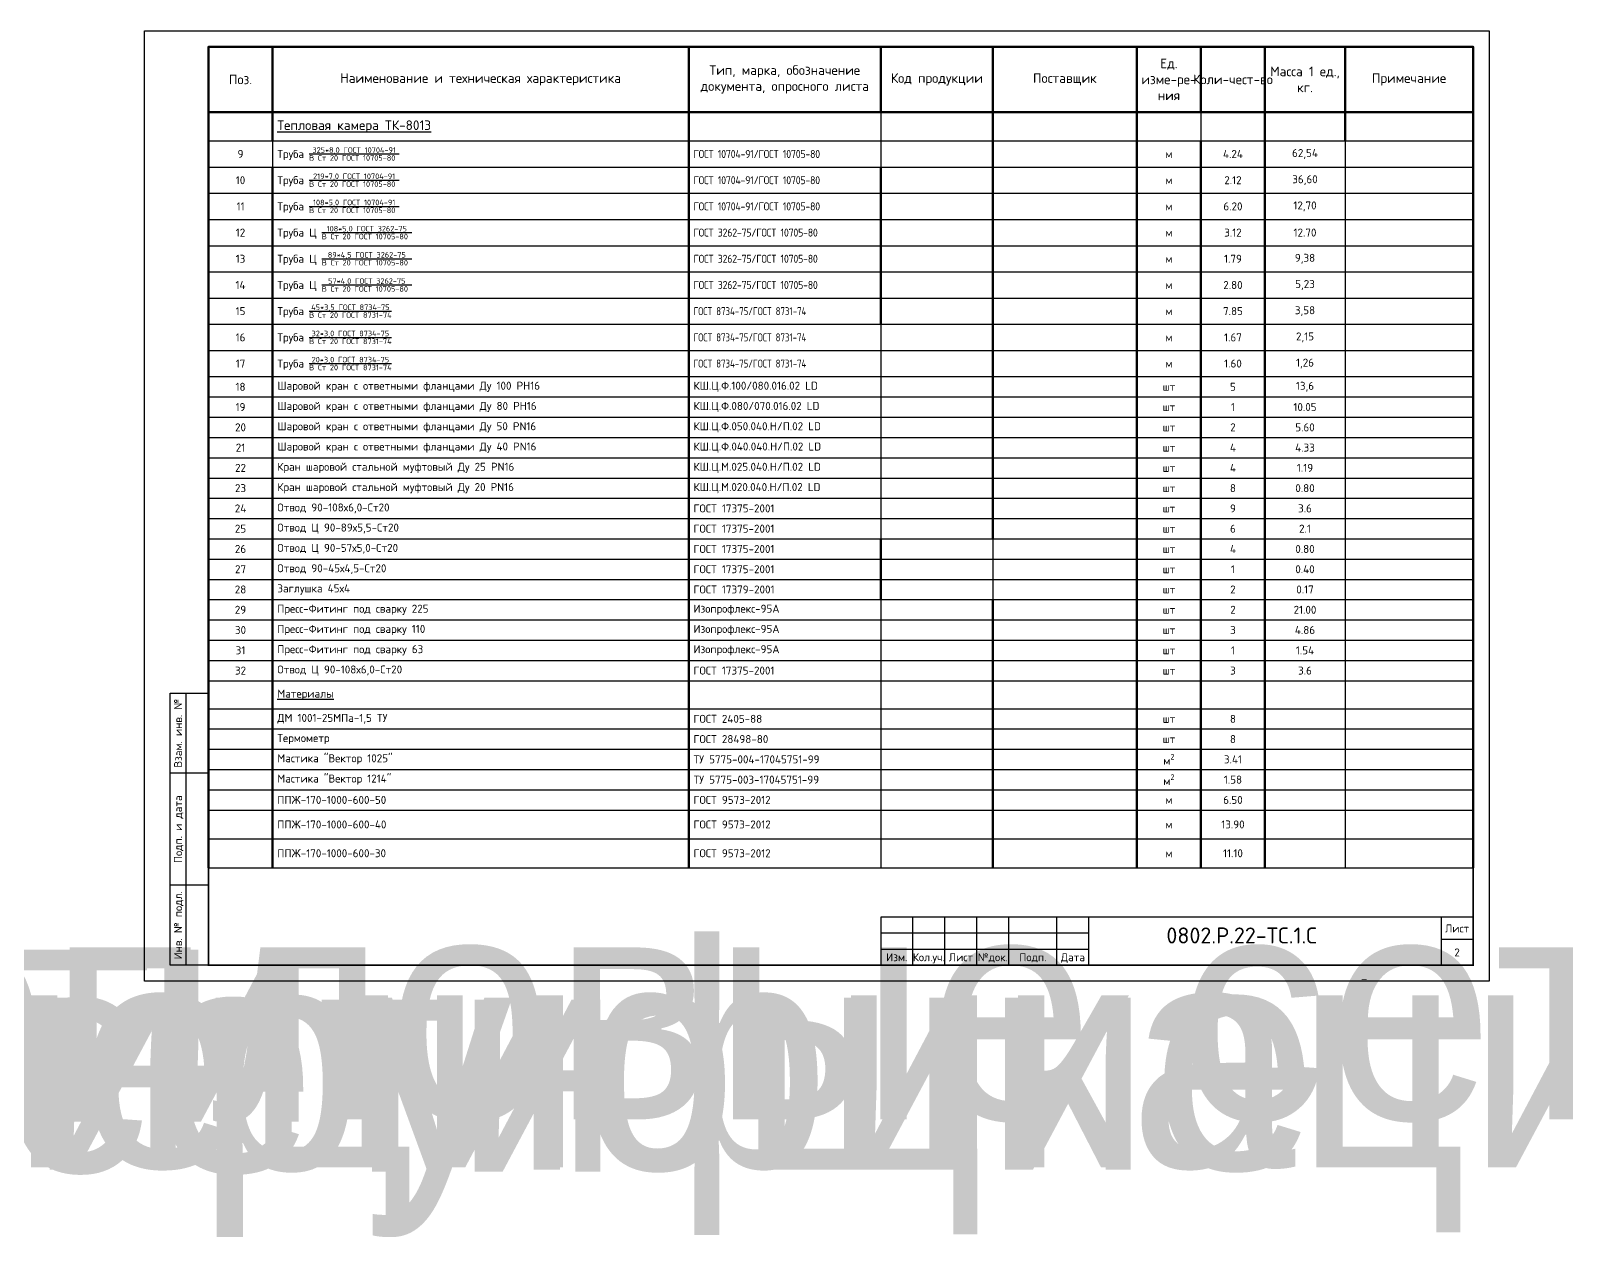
# Model space of a CAD drawing. Header units: millimetres. Extents: x 1642 to 8783, y 1095 to 5441.
# Drawn here: x 6191.5 to 6671.2, y 1095.1 to 1472.7 of the extents above; entities that cross this region are included whole.
import ezdxf
from ezdxf.enums import TextEntityAlignment as Align

# ---------------------------------------------------------------- set-up
doc = ezdxf.new("R2018")
doc.units = ezdxf.units.MM
doc.layers.add('Размеры на чертеже', color=250, linetype='Continuous', lineweight=25)
doc.layers.add('Таблица', color=3, linetype='Continuous', lineweight=30)
doc.styles.add('-ISOCPEUR-', font='isocpeur.ttf')
doc.styles.get("Standard").update_dxf_attribs({"font": 'arial.ttf'})

# ---------------------------------------------------------------- blocks, each defined once
blk = doc.blocks.new('*U307')
blk.add_attdef('РАЗРАБОТАЛ', text='', height=2.5).set_placement((721.5, -264.22), align=Align.MIDDLE_LEFT)
at = {"flags": 8}
for tag, height, p in [('ДАТА', 2.5, (761.07, -264.4)), ('ЛИСТ', 3, (857.39, -271.92)), ('ЛИСТОВ', 3, (874.89, -271.92))]:
    blk.add_attdef(tag, text='', height=height, dxfattribs=at).set_placement(p, align=Align.MIDDLE_CENTER)
blk.add_attdef('ПРОВЕРИЛ', (721.75, -270.73), '', height=2.5)
at = {"lineweight": 30, "flags": 104}
for tag, p in [('ТЕПЛОВЫЕ_СЕТИ', (801, -269.5)), ('ИМЯ_ЧЕРТЕЖА', (801, -284.5))]:
    blk.add_attdef(tag, text='', height=3, dxfattribs=at).set_placement(p, align=Align.MIDDLE_CENTER)
at = {"style": '-ISOCPEUR-', "flags": 8}
blk.add_attdef('ФОРМАТ', text='', height=3, dxfattribs=at).set_placement((851.97, -294.75), align=Align.MIDDLE_CENTER)
blk = doc.blocks.new('*U305')
blk.add_attdef('РАЗРАБОТАЛ', text='', height=2.5).set_placement((250.5, -264.22), align=Align.MIDDLE_LEFT)
at = {"flags": 8}
for tag, height, p in [('ДАТА', 2.5, (290.07, -264.4)), ('ЛИСТ', 3, (386.39, -271.92)), ('ЛИСТОВ', 3, (403.89, -271.92))]:
    blk.add_attdef(tag, text='', height=height, dxfattribs=at).set_placement(p, align=Align.MIDDLE_CENTER)
blk.add_attdef('ПРОВЕРИЛ', (250.75, -270.73), '', height=2.5)
at = {"lineweight": 30, "flags": 104}
for tag, p in [('ТЕПЛОВЫЕ_СЕТИ', (330, -269.5)), ('ИМЯ_ЧЕРТЕЖА', (330, -284.5))]:
    blk.add_attdef(tag, text='', height=3, dxfattribs=at).set_placement(p, align=Align.MIDDLE_CENTER)
at = {"style": '-ISOCPEUR-', "flags": 8}
blk.add_attdef('ФОРМАТ', text='', height=3, dxfattribs=at).set_placement((380.97, -294.75), align=Align.MIDDLE_CENTER)
blk = doc.blocks.new('*T269')
at = {"layer": 'Таблица', "color": 7, "lineweight": 50, "transparency": 16777216}
for p, q in [((0, 0), (395, 0)), ((0, 0), (0, -20.43)), ((20, 0), (20, -20.43)), ((150, 0), (150, -20.43)), ((210, 0), (210, -20.43)), ((245, 0), (245, -20.43)), ((290, 0), (290, -20.43)), ((310, 0), (310, -20.43)), ((330, 0), (330, -20.43)), ((355, 0), (355, -20.43)), ((395, 0), (395, -20.43))]:
    blk.add_line(p, q, dxfattribs=at)
at = {"layer": 'Таблица', "color": 0, "lineweight": 50, "transparency": 16777216}
for p, q in [((0, -20.43), (150, -20.43)), ((0, -20.43), (0, -256.51)), ((20, -20.43), (20, -29.43)), ((210, -20.43), (395, -20.43)), ((245, -20.43), (245, -153.76)), ((290, -20.43), (290, -29.43)), ((330, -20.43), (330, -29.43)), ((355, -20.43), (355, -29.43)), ((395, -20.43), (395, -256.51)), ((20, -37.61), (20, -256.51)), ((210, -37.61), (210, -86.72)), ((210, -153.76), (210, -172.76)), ((245, -172.76), (245, -256.51))]:
    blk.add_line(p, q, dxfattribs=at)
at = {"layer": 'Таблица', "color": 0, "linetype": 'ByBlock', "lineweight": 50, "transparency": 16777216}
for p, q in [((150, -20.43), (210, -20.43)), ((150, -20.43), (150, -256.51)), ((290, -29.43), (290, -256.51)), ((310, -29.43), (310, -256.51)), ((330, -29.43), (330, -256.51))]:
    blk.add_line(p, q, dxfattribs=at)
at = {"layer": 'Таблица', "color": 0, "linetype": 'ByBlock', "lineweight": -2, "transparency": 16777216}
for p, q in [((210, -20.43), (210, -37.61)), ((310, -20.43), (310, -29.43)), ((20, -29.43), (20, -37.61)), ((355, -29.43), (355, -256.51)), ((210, -86.72), (210, -153.76)), ((245, -153.76), (245, -172.76)), ((210, -160.09), (245, -160.09)), ((210, -166.43), (245, -166.43)), ((210, -172.76), (245, -172.76)), ((210, -172.76), (210, -256.51)), ((0, -206.84), (20, -206.84)), ((0, -213.17), (20, -213.17)), ((0, -219.51), (20, -219.51)), ((0, -225.84), (20, -225.84)), ((0, -232.17), (20, -232.17)), ((0, -238.51), (20, -238.51)), ((0, -247.51), (20, -247.51)), ((0, -256.51), (20, -256.51))]:
    blk.add_line(p, q, dxfattribs=at)
at = {"layer": 'Таблица', "color": 0, "lineweight": 25, "transparency": 16777216}
for p, q in [((0, -29.43), (20, -29.43)), ((210, -29.43), (290, -29.43)), ((310, -29.43), (395, -29.43)), ((0, -37.61), (20, -37.61)), ((210, -37.61), (245, -37.61)), ((355, -37.61), (395, -37.61)), ((0, -45.8), (20, -45.8)), ((210, -45.8), (245, -45.8)), ((355, -45.8), (395, -45.8)), ((0, -53.98), (20, -53.98)), ((210, -53.98), (245, -53.98)), ((355, -53.98), (395, -53.98)), ((0, -62.17), (20, -62.17)), ((210, -62.17), (245, -62.17)), ((355, -62.17), (395, -62.17)), ((0, -70.35), (20, -70.35)), ((210, -70.35), (245, -70.35)), ((355, -70.35), (395, -70.35)), ((0, -78.54), (20, -78.54)), ((210, -78.54), (245, -78.54)), ((355, -78.54), (395, -78.54)), ((0, -86.72), (20, -86.72)), ((210, -86.72), (245, -86.72)), ((355, -86.72), (395, -86.72)), ((0, -94.91), (20, -94.91)), ((210, -94.91), (245, -94.91)), ((355, -94.91), (395, -94.91)), ((0, -103.09), (20, -103.09)), ((210, -103.09), (245, -103.09)), ((355, -103.09), (395, -103.09)), ((0, -109.43), (20, -109.43)), ((210, -109.43), (245, -109.43)), ((355, -109.43), (395, -109.43)), ((0, -115.76), (20, -115.76)), ((210, -115.76), (245, -115.76)), ((355, -115.76), (395, -115.76)), ((0, -122.09), (20, -122.09)), ((210, -122.09), (245, -122.09)), ((355, -122.09), (395, -122.09)), ((0, -128.43), (20, -128.43)), ((210, -128.43), (245, -128.43)), ((355, -128.43), (395, -128.43)), ((0, -134.76), (20, -134.76)), ((210, -134.76), (245, -134.76)), ((355, -134.76), (395, -134.76)), ((0, -141.09), (20, -141.09)), ((210, -141.09), (245, -141.09)), ((355, -141.09), (395, -141.09)), ((0, -147.43), (20, -147.43)), ((210, -147.43), (245, -147.43)), ((355, -147.43), (395, -147.43)), ((0, -153.76), (20, -153.76)), ((210, -153.76), (245, -153.76)), ((355, -153.76), (395, -153.76)), ((0, -160.09), (20, -160.09)), ((355, -160.09), (395, -160.09)), ((0, -166.43), (20, -166.43)), ((355, -166.43), (395, -166.43)), ((0, -172.76), (20, -172.76)), ((355, -172.76), (395, -172.76)), ((0, -179.09), (20, -179.09)), ((210, -179.09), (245, -179.09)), ((355, -179.09), (395, -179.09)), ((0, -185.43), (20, -185.43)), ((210, -185.43), (245, -185.43)), ((355, -185.43), (395, -185.43)), ((0, -191.76), (20, -191.76)), ((210, -191.76), (245, -191.76)), ((355, -191.76), (395, -191.76)), ((0, -198.09), (20, -198.09)), ((210, -198.09), (245, -198.09)), ((355, -198.09), (395, -198.09)), ((210, -206.84), (245, -206.84)), ((355, -206.84), (395, -206.84)), ((210, -213.17), (245, -213.17)), ((355, -213.17), (395, -213.17)), ((210, -219.51), (245, -219.51)), ((355, -219.51), (395, -219.51)), ((210, -225.84), (245, -225.84)), ((355, -225.84), (395, -225.84)), ((210, -232.17), (245, -232.17)), ((355, -232.17), (395, -232.17)), ((210, -238.51), (245, -238.51)), ((355, -238.51), (395, -238.51)), ((210, -247.51), (245, -247.51)), ((355, -247.51), (395, -247.51)), ((210, -256.51), (245, -256.51)), ((355, -256.51), (395, -256.51))]:
    blk.add_line(p, q, dxfattribs=at)
at = {"layer": 'Таблица', "color": 0, "linetype": 'ByBlock', "lineweight": 25, "transparency": 16777216}
for p, q in [((20, -29.43), (210, -29.43)), ((290, -29.43), (310, -29.43)), ((20, -37.61), (210, -37.61)), ((245, -37.61), (355, -37.61)), ((20, -45.8), (210, -45.8)), ((245, -45.8), (355, -45.8)), ((20, -53.98), (210, -53.98)), ((245, -53.98), (355, -53.98)), ((20, -62.17), (210, -62.17)), ((245, -62.17), (355, -62.17)), ((20, -70.35), (210, -70.35)), ((245, -70.35), (355, -70.35)), ((20, -78.54), (210, -78.54)), ((245, -78.54), (355, -78.54)), ((20, -86.72), (210, -86.72)), ((245, -86.72), (355, -86.72)), ((20, -94.91), (210, -94.91)), ((245, -94.91), (355, -94.91)), ((20, -103.09), (210, -103.09)), ((245, -103.09), (355, -103.09)), ((20, -109.43), (210, -109.43)), ((245, -109.43), (355, -109.43)), ((20, -115.76), (210, -115.76)), ((245, -115.76), (355, -115.76)), ((20, -122.09), (210, -122.09)), ((245, -122.09), (355, -122.09)), ((20, -128.43), (210, -128.43)), ((245, -128.43), (355, -128.43)), ((20, -134.76), (210, -134.76)), ((245, -134.76), (355, -134.76)), ((20, -141.09), (210, -141.09)), ((245, -141.09), (355, -141.09)), ((20, -147.43), (210, -147.43)), ((245, -147.43), (355, -147.43)), ((20, -153.76), (210, -153.76)), ((245, -153.76), (355, -153.76)), ((20, -160.09), (210, -160.09)), ((245, -160.09), (355, -160.09)), ((20, -166.43), (210, -166.43)), ((245, -166.43), (355, -166.43)), ((20, -172.76), (210, -172.76)), ((245, -172.76), (355, -172.76)), ((20, -179.09), (210, -179.09)), ((245, -179.09), (355, -179.09)), ((20, -185.43), (210, -185.43)), ((245, -185.43), (355, -185.43)), ((20, -191.76), (210, -191.76)), ((245, -191.76), (355, -191.76)), ((20, -198.09), (210, -198.09)), ((245, -198.09), (355, -198.09)), ((20, -206.84), (210, -206.84)), ((245, -206.84), (355, -206.84)), ((20, -213.17), (210, -213.17)), ((245, -213.17), (355, -213.17)), ((20, -219.51), (210, -219.51)), ((245, -219.51), (355, -219.51)), ((20, -225.84), (210, -225.84)), ((245, -225.84), (355, -225.84)), ((20, -232.17), (210, -232.17)), ((245, -232.17), (355, -232.17)), ((20, -238.51), (210, -238.51)), ((245, -238.51), (355, -238.51)), ((20, -247.51), (210, -247.51)), ((245, -247.51), (355, -247.51)), ((20, -256.51), (210, -256.51)), ((245, -256.51), (355, -256.51))]:
    blk.add_line(p, q, dxfattribs=at)
at = {"layer": 'Таблица', "color": 7, "transparency": 16777216, "attachment_point": 5, "style": '-ISOCPEUR-'}
for s, insert, char_height, width in [('Ед. изме-ре- ния', (300, -10.22), 3, 17), ('Поз.', (10, -10.22), 3, 17), ('Наименование и техническая характеристика', (85, -10.22), 3, 127), ('Тип, марка, обозначение документа, опросного листа', (180, -10.22), 3, 57), ('Код продукции', (227.5, -10.22), 3, 32), ('Поставщик', (267.5, -10.22), 3, 42), ('Коли-чест-во', (320, -10.22), 3, 17), ('Масса 1 ед., кг.', (342.5, -10.22), 3, 22), ('Примечание', (375, -10.22), 3, 37), ('9', (10, -33.52), 2.5, 17), ('10', (10, -41.71), 2.5, 17), ('11', (10, -49.89), 2.5, 17), ('12', (10, -58.08), 2.5, 17), ('13', (10, -66.26), 2.5, 17), ('14', (10, -74.45), 2.5, 17), ('15', (10, -82.63), 2.5, 17), ('16', (10, -90.82), 2.5, 17), ('17', (10, -99), 2.5, 17), ('18', (10, -106.26), 2.5, 17), ('19', (10, -112.59), 2.5, 17), ('20', (10, -118.93), 2.5, 17), ('21', (10, -125.26), 2.5, 17), ('22', (10, -131.59), 2.5, 17)]:
    blk.add_mtext(s, dxfattribs=dict(at, insert=insert, char_height=char_height, width=width))
at = {"layer": 'Таблица', "color": 0, "transparency": 16777216, "style": '-ISOCPEUR-'}
for s, insert, char_height, width, attachment_point in [('{\\LТепловая камера ТК-8013}', (21.5, -24.93), 3, 127, 4), ('\\A1;Труба {\\H0.7x;\\S325*8,0 ГОСТ 10704-91/В Ст 20 ГОСТ 10705-80 ;}', (21.5, -33.52), 2.5, 127, 4), ('{\\W0.9;\\T0.95;ГОСТ 10704-91/ГОСТ 10705-80}', (151.5, -33.52), 2.5, 57, 4), ('м', (300, -33.52), 2.5, 17, 5), ('4.24', (320, -33.52), 2.5, 17, 5), ('62,54', (342.5, -33.52), 2.5, 22, 5), ('\\A1;Труба {\\H0.7x;\\S219*7,0 ГОСТ 10704-91/В Ст 20 ГОСТ 10705-80 ;}', (21.5, -41.71), 2.5, 127, 4), ('{\\W0.9;\\T0.95;ГОСТ 10704-91/ГОСТ 10705-80}', (151.5, -41.71), 2.5, 57, 4), ('м', (300, -41.71), 2.5, 17, 5), ('2.12', (320, -41.71), 2.5, 17, 5), ('36,60', (342.5, -41.71), 2.5, 22, 5), ('\\A1;Труба {\\H0.7x;\\S108*5,0 ГОСТ 10704-91/В Ст 20 ГОСТ 10705-80 ;}', (21.5, -49.89), 2.5, 127, 4), ('{\\W0.9;\\T0.95;ГОСТ 10704-91/ГОСТ 10705-80}', (151.5, -49.89), 2.5, 57, 4), ('м', (300, -49.89), 2.5, 17, 5), ('6.20', (320, -49.89), 2.5, 17, 5), ('12,70', (342.5, -49.89), 2.5, 22, 5), ('\\A1;Труба Ц {\\H0.7x;\\S108*5,0 ГОСТ 3262-75/В Ст 20 ГОСТ 10705-80 ;}', (21.5, -58.08), 2.5, 127, 4), ('{\\W0.9;\\T0.95;ГОСТ 3262-75/ГОСТ 10705-80}', (151.5, -58.08), 2.5, 57, 4), ('3.12', (320, -58.08), 2.5, 17, 5), ('12.70', (342.5, -58.08), 2.5, 22, 5), ('м', (300, -58.08), 2.5, 17, 5), ('\\A1;Труба Ц {\\H0.7x;\\S89*4,5 ГОСТ 3262-75/В Ст 20 ГОСТ 10705-80 ;}', (21.5, -66.26), 2.5, 127, 4), ('{\\W0.9;\\T0.95;ГОСТ 3262-75/ГОСТ 10705-80}', (151.5, -66.26), 2.5, 57, 4), ('м', (300, -66.26), 2.5, 17, 5), ('1.79', (320, -66.26), 2.5, 17, 5), ('9,38', (342.5, -66.26), 2.5, 22, 5), ('\\A1;Труба Ц {\\H0.7x;\\S57*4,0 ГОСТ 3262-75/В Ст 20 ГОСТ 10705-80 ;}', (21.5, -74.45), 2.5, 127, 4), ('{\\W0.9;\\T0.95;ГОСТ 3262-75/ГОСТ 10705-80}', (151.5, -74.45), 2.5, 57, 4), ('м', (300, -74.45), 2.5, 17, 5), ('2.80', (320, -74.45), 2.5, 17, 5), ('5,23', (342.5, -74.45), 2.5, 22, 5), ('\\A1;Труба {\\H0.7x;\\S45*3,5 ГОСТ 8734-75/В Ст 20 ГОСТ 8731-74;}', (21.5, -82.63), 2.5, 127, 4), ('{\\W0.8;ГОСТ 8734-75/ГОСТ 8731-74}', (151.5, -82.63), 2.5, 57, 4), ('7.85', (320, -82.63), 2.5, 17, 5), ('3,58', (342.5, -82.63), 2.5, 22, 5), ('м', (300, -82.63), 2.5, 17, 5), ('\\A1;Труба {\\H0.7x;\\S32*3,0 ГОСТ 8734-75/В Ст 20 ГОСТ 8731-74;}', (21.5, -90.82), 2.5, 127, 4), ('{\\W0.8;ГОСТ 8734-75/ГОСТ 8731-74}', (151.5, -90.82), 2.5, 57, 4), ('м', (300, -90.82), 2.5, 17, 5), ('1.67', (320, -90.82), 2.5, 17, 5), ('2,15', (342.5, -90.82), 2.5, 22, 5), ('\\A1;Труба {\\H0.7x;\\S20*3,0 ГОСТ 8734-75/В Ст 20 ГОСТ 8731-74;}', (21.5, -99), 2.5, 127, 4), ('{\\W0.8;ГОСТ 8734-75/ГОСТ 8731-74}', (151.5, -99), 2.5, 57, 4), ('м', (300, -99), 2.5, 17, 5), ('1.60', (320, -99), 2.5, 17, 5), ('1,26', (342.5, -99), 2.5, 22, 5), ('Шаровой кран с ответными фланцами Ду 100 РН16', (21.5, -106.26), 2.5, 127, 4), ('КШ.Ц.Ф.100/080.016.02 LD', (151.5, -106.26), 2.5, 57, 4), ('5', (320, -106.26), 2.5, 17, 5), ('13,6', (342.5, -106.26), 2.5, 22, 5), ('шт', (300, -106.26), 2.5, 17, 5), ('Шаровой кран с ответными фланцами Ду 80 РН16', (21.5, -112.59), 2.5, 127, 4), ('КШ.Ц.Ф.080/070.016.02 LD', (151.5, -112.59), 2.5, 57, 4), ('шт', (300, -112.59), 2.5, 17, 5), ('1', (320, -112.59), 2.5, 17, 5), ('10.05', (342.5, -112.59), 2.5, 22, 5), ('Шаровой кран с ответными фланцами Ду 50 PN16^J', (21.5, -118.93), 2.5, 127, 4), ('КШ.Ц.Ф.050.040.Н/П.02 LD^J', (151.5, -118.93), 2.5, 57, 4), ('шт', (300, -118.93), 2.5, 17, 5), ('2', (320, -118.93), 2.5, 17, 5), ('5.60', (342.5, -118.93), 2.5, 22, 5), ('Шаровой кран с ответными фланцами Ду 40 PN16^J', (21.5, -125.26), 2.5, 127, 4), ('КШ.Ц.Ф.040.040.Н/П.02 LD^J', (151.5, -125.26), 2.5, 57, 4), ('4', (320, -125.26), 2.5, 17, 5), ('4.33', (342.5, -125.26), 2.5, 22, 5), ('шт', (300, -125.26), 2.5, 17, 5), ('Кран шаровой стальной муфтовый Ду 25 PN16^J', (21.5, -131.59), 2.5, 127, 4), ('КШ.Ц.М.025.040.Н/П.02 LD^J', (151.5, -131.59), 2.5, 57, 4), ('шт', (300, -131.59), 2.5, 17, 5), ('4', (320, -131.59), 2.5, 17, 5), ('1.19', (342.5, -131.59), 2.5, 22, 5), ('23', (10, -137.93), 2.5, 17, 5), ('Кран шаровой стальной муфтовый Ду 20 PN16^J', (21.5, -137.93), 2.5, 127, 4), ('КШ.Ц.М.020.040.Н/П.02 LD^J', (151.5, -137.93), 2.5, 57, 4), ('шт', (300, -137.93), 2.5, 17, 5), ('8', (320, -137.93), 2.5, 17, 5), ('0.80', (342.5, -137.93), 2.5, 22, 5), ('24', (10, -144.26), 2.5, 17, 5), ('Отвод 90-108х6,0-Ст20', (21.5, -144.26), 2.5, 127, 4), ('ГОСТ 17375-2001', (151.5, -144.26), 2.5, 57, 4), ('шт', (300, -144.26), 2.5, 17, 5), ('9', (320, -144.26), 2.5, 17, 5), ('3.6', (342.5, -144.26), 2.5, 22, 5), ('25', (10, -150.59), 2.5, 17, 5), ('Отвод Ц 90-89х5,5-Ст20', (21.5, -150.59), 2.5, 127, 4), ('ГОСТ 17375-2001', (151.5, -150.59), 2.5, 57, 4), ('шт', (300, -150.59), 2.5, 17, 5), ('6', (320, -150.59), 2.5, 17, 5), ('2.1', (342.5, -150.59), 2.5, 22, 5), ('26', (10, -156.93), 2.5, 17, 5), ('Отвод Ц 90-57х5,0-Ст20', (21.5, -156.93), 2.5, 127, 4), ('ГОСТ 17375-2001', (151.5, -156.93), 2.5, 57, 4), ('шт', (300, -156.93), 2.5, 17, 5), ('4', (320, -156.93), 2.5, 17, 5), ('0.80', (342.5, -156.93), 2.5, 22, 5), ('27', (10, -163.26), 2.5, 17, 5), ('Отвод 90-45х4,5-Ст20', (21.5, -163.26), 2.5, 127, 4), ('ГОСТ 17375-2001', (151.5, -163.26), 2.5, 57, 4), ('шт', (300, -163.26), 2.5, 17, 5), ('1', (320, -163.26), 2.5, 17, 5), ('0.40', (342.5, -163.26), 2.5, 22, 5), ('28', (10, -169.59), 2.5, 17, 5), ('Заглушка 45х4', (21.5, -169.59), 2.5, 127, 4), ('ГОСТ 17379-2001', (151.5, -169.59), 2.5, 57, 4), ('шт', (300, -169.59), 2.5, 17, 5), ('2', (320, -169.59), 2.5, 17, 5), ('0.17', (342.5, -169.59), 2.5, 22, 5), ('29', (10, -175.93), 2.5, 17, 5), ('Пресс-Фитинг под сварку 225', (21.5, -175.93), 2.5, 127, 4), ('Изопрофлекс-95А', (151.5, -175.93), 2.5, 57, 4), ('шт', (300, -175.93), 2.5, 17, 5), ('2', (320, -175.93), 2.5, 17, 5), ('21.00', (342.5, -175.93), 2.5, 22, 5), ('30', (10, -182.26), 2.5, 17, 5), ('Пресс-Фитинг под сварку 110', (21.5, -182.26), 2.5, 127, 4), ('Изопрофлекс-95А', (151.5, -182.26), 2.5, 57, 4), ('шт', (300, -182.26), 2.5, 17, 5), ('3', (320, -182.26), 2.5, 17, 5), ('4.86', (342.5, -182.26), 2.5, 22, 5), ('Пресс-Фитинг под сварку 63', (21.5, -188.59), 2.5, 127, 4), ('Изопрофлекс-95А', (151.5, -188.59), 2.5, 57, 4), ('31', (10, -188.59), 2.5, 17, 5), ('шт', (300, -188.59), 2.5, 17, 5), ('1', (320, -188.59), 2.5, 17, 5), ('1.54', (342.5, -188.59), 2.5, 22, 5), ('32', (10, -194.93), 2.5, 17, 5), ('Отвод Ц 90-108х6,0-Ст20', (21.5, -194.93), 2.5, 127, 4), ('ГОСТ 17375-2001', (151.5, -194.93), 2.5, 57, 4), ('шт', (300, -194.93), 2.5, 17, 5), ('3', (320, -194.93), 2.5, 17, 5), ('3.6', (342.5, -194.93), 2.5, 22, 5), ('{\\LМатериалы}', (21.5, -202.47), 2.5, 127, 4), ('ДМ 1001-25МПа-1,5 ТУ', (21.5, -210.01), 2.5, 127, 4), ('ГОСТ 2405-88', (151.5, -210.01), 2.5, 57, 4), ('шт', (300, -210.01), 2.5, 17, 5), ('8', (320, -210.01), 2.5, 17, 5), ('Термометр', (21.5, -216.34), 2.5, 127, 4), ('ГОСТ 28498-80', (151.5, -216.34), 2.5, 57, 4), ('шт', (300, -216.34), 2.5, 17, 5), ('8', (320, -216.34), 2.5, 17, 5), ('Мастика "Вектор 1025"', (21.5, -222.67), 2.5, 127, 4), ('ТУ 5775-004-17045751-99', (151.5, -222.67), 2.5, 57, 4), ('\\A1;м{\\H0.7x;\\S2^ ;}', (300, -222.67), 2.5, 17, 5), ('3.41', (320, -222.67), 2.5, 17, 5), ('Мастика "Вектор 1214"', (21.5, -229.01), 2.5, 127, 4), ('ТУ 5775-003-17045751-99', (151.5, -229.01), 2.5, 57, 4), ('\\A1;м{\\H0.7x;\\S2^ ;}', (300, -229.01), 2.5, 17, 5), ('1.58', (320, -229.01), 2.5, 17, 5), ('ППЖ-170-1000-600-50', (21.5, -235.34), 2.5, 127, 4), ('ГОСТ 9573-2012', (151.5, -235.34), 2.5, 57, 4), ('м', (300, -235.34), 2.5, 17, 5), ('6.50', (320, -235.34), 2.5, 17, 5), ('ППЖ-170-1000-600-40', (21.5, -243.01), 2.5, 127, 4), ('ГОСТ 9573-2012', (151.5, -243.01), 2.5, 57, 4), ('м', (300, -243.01), 2.5, 17, 5), ('13.90', (320, -243.01), 2.5, 17, 5), ('ППЖ-170-1000-600-30', (21.5, -252.01), 2.5, 127, 4), ('ГОСТ 9573-2012', (151.5, -252.01), 2.5, 57, 4), ('м', (300, -252.01), 2.5, 17, 5), ('11.10', (320, -252.01), 2.5, 17, 5)]:
    blk.add_mtext(s, dxfattribs=dict(at, insert=insert, char_height=char_height, width=width, attachment_point=attachment_point))

msp = doc.modelspace()

# ---------------------------------------------------------------- linework, layer by layer
for p, q in [((6240.035, 1180.694), (6240.035, 1265.694)), ((6247.035, 1240.694), (6235.035, 1240.694)), ((6247.035, 1205.694), (6235.035, 1205.694)), ((6467.035, 1180.694), (6467.035, 1195.694)), ((6477.035, 1180.694), (6477.035, 1195.694)), ((6487.035, 1180.694), (6487.035, 1195.694)), ((6497.035, 1180.694), (6497.035, 1195.694)), ((6512.035, 1180.694), (6512.035, 1195.694)), ((6522.035, 1180.694), (6522.035, 1195.694)), ((6632.035, 1195.694), (6632.035, 1180.694)), ((6522.035, 1190.694), (6457.035, 1190.694)), ((6457.035, 1185.694), (6522.035, 1185.694)), ((6642.035, 1188.694), (6632.035, 1188.694))]:
    msp.add_line(p, q)
for points in [[(6227.035, 1472.694), (6647.035, 1472.694), (6647.035, 1175.694), (6227.035, 1175.694)], [(6247.035, 1180.694), (6235.035, 1180.694), (6235.035, 1265.694), (6247.035, 1265.694)], [(6457.035, 1180.694), (6642.035, 1180.694), (6642.035, 1195.694), (6457.035, 1195.694)]]:
    msp.add_lwpolyline(points, close=True)
at = {"const_width": 0.5}
msp.add_lwpolyline([(6247.035, 1467.694), (6642.035, 1467.694), (6642.035, 1180.694), (6247.035, 1180.694)], close=True, dxfattribs=at)

# ---------------------------------------------------------------- block references
msp.add_blockref('*T269', (6247.035, 1467.694))
at = {"layer": 'Размеры на чертеже', "lineweight": 90}
ref = msp.add_blockref('*U307', (3599.971, 1470.682), dxfattribs=at)
lines = msp.add_mtext('Продольный профиль участка тепловой сети', dxfattribs={"layer": '0', "insert": (4400.971, 1186.182), "char_height": 70, "attachment_point": 1})
ref.add_attrib('ИМЯ_ЧЕРТЕЖА', '', (4400.971, 1186.182), dxfattribs={"flags": 104}).embed_mtext(lines)
ref = msp.add_blockref('*U305', (5296.022, 1471.353), dxfattribs=at)
lines = msp.add_mtext('Маты демпфирующие', dxfattribs={"layer": '0', "insert": (5626.022, 1186.853), "char_height": 70, "attachment_point": 1})
ref.add_attrib('ИМЯ_ЧЕРТЕЖА', '', (5626.022, 1186.853), dxfattribs={"flags": 104}).embed_mtext(lines)
lines = msp.add_mtext('Тепловые сети', dxfattribs={"layer": '0', "insert": (5626.022, 1201.853), "char_height": 70, "attachment_point": 1})
ref.add_attrib('ТЕПЛОВЫЕ_СЕТИ', '', (5626.022, 1201.853), dxfattribs={"flags": 104}).embed_mtext(lines)
ref = msp.add_blockref('*U305', (5757.995, 1472.024), dxfattribs=at)
lines = msp.add_mtext('Спецификация использованного оборудования и материалов', dxfattribs={"layer": '0', "insert": (6087.995, 1187.524), "char_height": 70, "attachment_point": 1})
ref.add_attrib('ИМЯ_ЧЕРТЕЖА', '', (6087.995, 1187.524), dxfattribs={"flags": 104}).embed_mtext(lines)
lines = msp.add_mtext('Тепловые сети', dxfattribs={"layer": '0', "insert": (6087.995, 1202.524), "char_height": 70, "attachment_point": 1})
ref.add_attrib('ТЕПЛОВЫЕ_СЕТИ', '', (6087.995, 1202.524), dxfattribs={"flags": 104}).embed_mtext(lines)

# ---------------------------------------------------------------- texts
at = {"style": '-ISOCPEUR-'}
for s, p in [('Взам. инв. №', (6237.535, 1253.194)), ('Подп. и дата', (6237.535, 1223.194)), ('Инв. № подл.', (6237.535, 1193.194))]:
    msp.add_text(s, height=2.5, rotation=90, dxfattribs=at).set_placement(p, align=Align.MIDDLE_CENTER)
for s, p in [('Лист', (6637.035, 1192.194)), ('Изм.', (6462.035, 1183.194)), ('Кол.уч.', (6472.035, 1183.194)), ('Лист', (6482.035, 1183.194)), ('№док.', (6492.035, 1183.194)), ('Подп.', (6504.535, 1183.194)), ('Дата', (6517.035, 1183.194))]:
    msp.add_text(s, height=2.5, dxfattribs=at).set_placement(p, align=Align.MIDDLE_CENTER)
at = {"insert": (6546.233, 1192.502), "char_height": 5, "width": 38.55785, "attachment_point": 1, "style": '-ISOCPEUR-'}
msp.add_mtext('0802.Р.22-ТС.1.С', dxfattribs=at)
at = {"style": '-ISOCPEUR-'}
msp.add_attdef('2', text='*', height=2.5, dxfattribs=at).set_placement((6637.035, 1184.694), align=Align.MIDDLE_CENTER)
at = {"style": '-ISOCPEUR-', "flags": 8}
msp.add_attdef('_', text='Формат', height=3, dxfattribs=at).set_placement((6608.007, 1177.949), align=Align.MIDDLE_CENTER)

doc.saveas('drawing.dxf')
